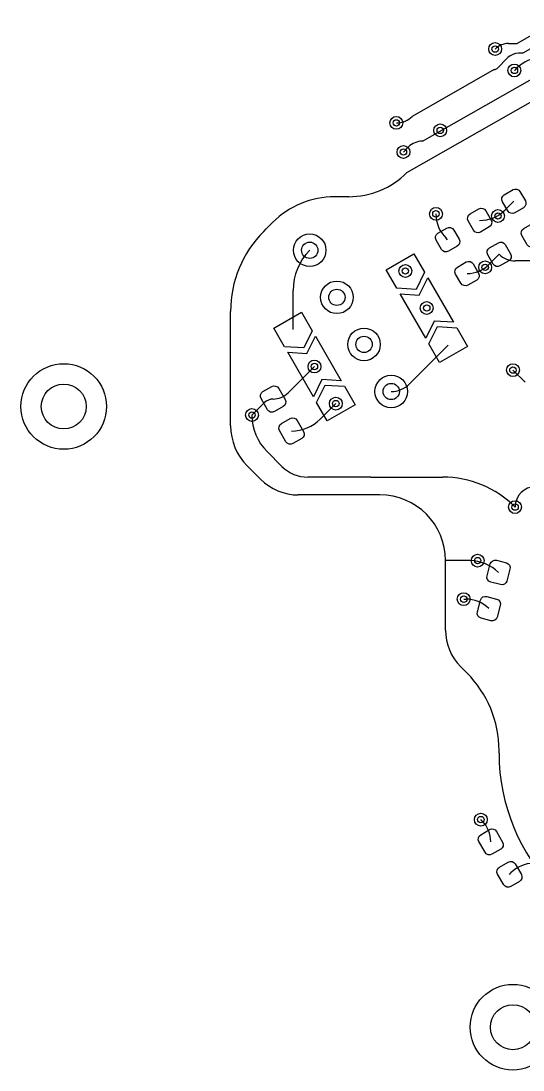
# Model space of a CAD drawing. Header units: millimetres. Extents: x -171 to 83, y -111 to 20.
# Drawn here: x -171.3 to -147.83, y -111.28 to -62.27 of the extents above; entities that cross this region are included whole.
import ezdxf

# ---------------------------------------------------------------- set-up
doc = ezdxf.new("R2010")
doc.units = ezdxf.units.MM
doc.layers.add('livello 6', color=18, linetype='Continuous', lineweight=25, true_color=0x000000)

msp = doc.modelspace()

# ---------------------------------------------------------------- linework, layer by layer
at = {"layer": 'livello 6', "color": 133, "true_color": 0x37cbcb, "flags": 128}
for points in [[(-139.9821, -58.7), (-148.1076, -63.3279)], [(-139.4985, -59.037), (-147.8309, -63.7828)], [(-152.5265, -67.8872), (-138.2985, -59.7835)], [(-153.2556, -69.3581), (-142.2769, -63.1051)], [(-148.5132, -63.3279), (-148.1076, -63.3279)], [(-149.0369, -64.4902), (-148.5302, -63.9835)], [(-147.8309, -63.7828), (-148.0456, -63.7828)], [(-149.1689, -64.5448), (-153.0055, -66.73)], [(-148.2302, -64.5835), (-148.0716, -64.4249)], [(-148.1116, -64.4649), (-148.2302, -64.5835)], [(-153.7381, -67.0335), (-153.7485, -67.0335)], [(-153.1819, -68.1587), (-153.4184, -68.3953)], [(-155.9724, -70.4835), (-156.6302, -70.4835)], [(-148.2929, -70.1523), (-148.2051, -70.1225), (-148.1126, -70.1286), (-148.0295, -70.1696), (-147.9684, -70.2392), (-147.7184, -70.6723), (-147.6886, -70.76), (-147.6947, -70.8525), (-147.7357, -70.9356), (-147.8054, -70.9967), (-148.2167, -71.2342), (-148.3045, -71.264), (-148.3969, -71.2579), (-148.4801, -71.2169), (-148.5412, -71.1473), (-148.7912, -70.7142), (-148.8209, -70.6265), (-148.8149, -70.534), (-148.7739, -70.4509), (-148.7042, -70.3898), (-148.2929, -70.1523)], [(-149.8929, -71.0523), (-149.8051, -71.0225), (-149.7126, -71.0286), (-149.6295, -71.0696), (-149.5684, -71.1392), (-149.3184, -71.5723), (-149.2886, -71.66), (-149.2947, -71.7525), (-149.3357, -71.8356), (-149.4054, -71.8967), (-149.8167, -72.1342), (-149.9045, -72.164), (-149.9969, -72.1579), (-150.0801, -72.1169), (-150.1412, -72.0473), (-150.3912, -71.6142), (-150.4209, -71.5265), (-150.4149, -71.434), (-150.3739, -71.3509), (-150.3042, -71.2898), (-149.8929, -71.0523)], [(-148.6598, -71.0983), (-148.2548, -70.6933)], [(-159.9519, -72.1052), (-159.8302, -71.9835)], [(-159.5323, -71.6856), (-159.8302, -71.9835)], [(-151.3167, -73.0342), (-151.4045, -73.064), (-151.4969, -73.0579), (-151.5801, -73.0169), (-151.6412, -72.9473), (-151.8912, -72.5142), (-151.9209, -72.4265), (-151.9149, -72.334), (-151.8739, -72.2509), (-151.8042, -72.1898), (-151.3929, -71.9523), (-151.3051, -71.9225), (-151.2126, -71.9286), (-151.1295, -71.9696), (-151.0684, -72.0392), (-150.8184, -72.4723), (-150.7886, -72.56), (-150.7947, -72.6525), (-150.8357, -72.7356), (-150.9054, -72.7967), (-151.3167, -73.0342)], [(-147.3804, -71.7328), (-147.2926, -71.703), (-147.2001, -71.7091), (-147.117, -71.7501), (-147.0559, -71.8197), (-146.8059, -72.2528), (-146.7761, -72.3405), (-146.7822, -72.433), (-146.8232, -72.5161), (-146.8929, -72.5772), (-147.3042, -72.8147), (-147.392, -72.8445), (-147.4844, -72.8384), (-147.5676, -72.7974), (-147.6287, -72.7278), (-147.8787, -72.2947), (-147.9084, -72.207), (-147.9024, -72.1145), (-147.8614, -72.0314), (-147.7917, -71.9703), (-147.3804, -71.7328)], [(-151.3548, -72.4933), (-151.4276, -72.4204)], [(-148.9804, -72.6328), (-148.8926, -72.603), (-148.8001, -72.6091), (-148.717, -72.6501), (-148.6559, -72.7197), (-148.4059, -73.1528), (-148.3761, -73.2405), (-148.3822, -73.333), (-148.4232, -73.4161), (-148.4929, -73.4772), (-148.9042, -73.7147), (-148.992, -73.7445), (-149.0844, -73.7384), (-149.1676, -73.6974), (-149.2287, -73.6278), (-149.4787, -73.1947), (-149.5084, -73.107), (-149.5024, -73.0145), (-149.4614, -72.9314), (-149.3917, -72.8703), (-148.9804, -72.6328)], [(-152.8281, -74.8176), (-153.7276, -74.7596), (-154.2276, -73.8936), (-152.9286, -73.1436), (-152.4286, -74.0096), (-152.8281, -74.8176)], [(-150.4042, -74.6147), (-150.492, -74.6445), (-150.5844, -74.6384), (-150.6676, -74.5974), (-150.7287, -74.5278), (-150.9787, -74.0947), (-151.0084, -74.007), (-151.0024, -73.9145), (-150.9614, -73.8314), (-150.8917, -73.7703), (-150.4804, -73.5328), (-150.3926, -73.503), (-150.3001, -73.5091), (-150.217, -73.5501), (-150.1559, -73.6197), (-149.9059, -74.0528), (-149.8761, -74.1405), (-149.8822, -74.233), (-149.9232, -74.3161), (-149.9929, -74.3772), (-150.4042, -74.6147)], [(-148.9423, -73.1737), (-149.418, -73.6495)], [(-146.5985, -73.4835), (-148.1945, -73.4835)], [(-152.6781, -75.0774), (-152.2786, -74.2694), (-151.0786, -76.3479), (-151.9781, -76.2899), (-152.3776, -77.0979), (-153.5776, -75.0194), (-152.6781, -75.0774)], [(-158.5781, -76.6836), (-158.5781, -74.8618)], [(-161.4985, -81.1835), (-161.4985, -75.8391)], [(-158.0781, -77.5497), (-158.9776, -77.4917), (-159.4776, -76.6256), (-158.1786, -75.8756), (-157.6786, -76.7417), (-158.0781, -77.5497)], [(-151.8281, -76.5497), (-150.9286, -76.6077), (-150.4286, -77.4737), (-151.7276, -78.2237), (-152.2276, -77.3577), (-151.8281, -76.5497)], [(-157.2281, -79.0219), (-157.6276, -79.8299), (-158.8276, -77.7515), (-157.9281, -77.8095), (-157.5286, -77.0015), (-156.3286, -79.0799), (-157.2281, -79.0219)], [(-151.3281, -77.4157), (-153.1454, -79.233)], [(-158.809, -79.6466), (-157.5781, -78.4157)], [(-147.7278, -79.1542), (-148.2985, -78.5835)], [(-159.4463, -80.5209), (-159.534, -80.5507), (-159.6265, -80.5447), (-159.7096, -80.5037), (-159.7707, -80.434), (-160.0707, -79.9144), (-160.1005, -79.8266), (-160.0944, -79.7342), (-160.0535, -79.6511), (-159.9838, -79.59), (-159.5724, -79.3525), (-159.4847, -79.3227), (-159.3922, -79.3287), (-159.3091, -79.3697), (-159.248, -79.4394), (-158.948, -79.959), (-158.9182, -80.0468), (-158.9243, -80.1392), (-158.9653, -80.2223), (-159.0349, -80.2834), (-159.4463, -80.5209)], [(-157.0781, -79.2817), (-156.1786, -79.3397), (-155.6786, -80.2058), (-156.9776, -80.9558), (-157.4776, -80.0897), (-157.0781, -79.2817)], [(-160.4985, -80.6835), (-159.9231, -80.1081)], [(-157.3052, -80.8749), (-156.5781, -80.1477)], [(-158.5838, -82.0148), (-158.6715, -82.0446), (-158.764, -82.0386), (-158.8471, -81.9976), (-158.9082, -81.9279), (-159.2082, -81.4083), (-159.238, -81.3205), (-159.2319, -81.2281), (-159.191, -81.145), (-159.1213, -81.0839), (-158.7099, -80.8464), (-158.6222, -80.8166), (-158.5297, -80.8226), (-158.4466, -80.8636), (-158.3855, -80.9333), (-158.0855, -81.4529), (-158.0557, -81.5407), (-158.0618, -81.6331), (-158.1028, -81.7162), (-158.1724, -81.7773), (-158.5838, -82.0148)], [(-159.0985, -83.0835), (-159.7914, -82.3906)], [(-160.0985, -83.6835), (-160.7207, -83.0613)], [(-154.9429, -83.5835), (-157.8914, -83.5835)], [(-154.9429, -83.5835), (-153.0814, -83.5835)], [(-153.0814, -83.5835), (-151.5784, -83.5835)], [(-154.5166, -84.4154), (-158.3315, -84.4154)], [(-150.3115, -87.4835), (-151.4485, -87.4835)], [(-151.4485, -90.7335), (-151.4485, -87.4835)], [(-149.3374, -88.484), (-149.4205, -88.443), (-149.4816, -88.3733), (-149.5114, -88.2855), (-149.5053, -88.1931), (-149.3565, -87.6377), (-149.3155, -87.5546), (-149.2458, -87.4935), (-149.1581, -87.4637), (-149.0656, -87.4697), (-148.6068, -87.5927), (-148.5237, -87.6337), (-148.4626, -87.7033), (-148.4328, -87.7911), (-148.4389, -87.8836), (-148.5877, -88.439), (-148.6287, -88.5221), (-148.6983, -88.5832), (-148.7861, -88.613), (-148.8786, -88.6069), (-149.3374, -88.484)], [(-149.7903, -90.1743), (-149.8734, -90.1333), (-149.9345, -90.0637), (-149.9643, -89.9759), (-149.9582, -89.8835), (-149.8094, -89.328), (-149.7684, -89.2449), (-149.6988, -89.1838), (-149.611, -89.154), (-149.5185, -89.1601), (-149.0597, -89.283), (-148.9766, -89.324), (-148.9155, -89.3937), (-148.8857, -89.4815), (-148.8918, -89.5739), (-149.0406, -90.1293), (-149.0816, -90.2124), (-149.1513, -90.2735), (-149.239, -90.3033), (-149.3315, -90.2973), (-149.7903, -90.1743)], [(-150.5985, -89.2835), (-150.4998, -89.2835)], [(-150.4485, -92.7335), (-150.7414, -92.4406)], [(-148.9485, -96.4835), (-148.9485, -96.3548)], [(-149.746, -99.6361), (-149.7985, -99.5835)], [(-149.3929, -100.0523), (-149.3051, -100.0225), (-149.2126, -100.0286), (-149.1295, -100.0696), (-149.0684, -100.1392), (-148.7809, -100.6372), (-148.7511, -100.725), (-148.7572, -100.8174), (-148.7982, -100.9005), (-148.8679, -100.9616), (-149.2792, -101.1991), (-149.367, -101.2289), (-149.4594, -101.2229), (-149.5426, -101.1819), (-149.6037, -101.1122), (-149.8912, -100.6142), (-149.9209, -100.5265), (-149.9149, -100.434), (-149.8739, -100.3509), (-149.8042, -100.2898), (-149.3929, -100.0523)], [(-148.5179, -101.5679), (-148.4301, -101.5381), (-148.3376, -101.5441), (-148.2545, -101.5851), (-148.1934, -101.6548), (-147.9059, -102.1528), (-147.8761, -102.2405), (-147.8822, -102.333), (-147.9232, -102.4161), (-147.9929, -102.4772), (-148.4042, -102.7147), (-148.492, -102.7445), (-148.5844, -102.7384), (-148.6676, -102.6974), (-148.7287, -102.6278), (-149.0162, -102.1298), (-149.0459, -102.042), (-149.0399, -101.9496), (-148.9989, -101.8665), (-148.9292, -101.8054), (-148.5179, -101.5679)], [(-148.461, -102.1413), (-148.3764, -102.0567)]]:
    msp.add_lwpolyline(points, dxfattribs=at)
for points in [[(-148.5132, -63.3279, 0.19890864), (-149.1302, -63.5835)], [(-148.0456, -63.7828, 0.19891675), (-148.5302, -63.9835)], [(-147.0065, -64.0072, 0.19891563), (-148.1116, -64.4649)], [(-149.1689, -64.5449, 0.19889864), (-149.0369, -64.4902)], [(-153.7381, -67.0335, 0.19890747), (-153.0055, -66.73)], [(-152.5265, -67.8872, 0.19890953), (-153.1819, -68.1587)], [(-155.9724, -70.4835, 0.19891056), (-153.2556, -69.3581)], [(-156.6302, -70.4835, 0.19891208), (-159.5323, -71.6856)], [(-151.8986, -71.2835, 0.19890697), (-151.4276, -72.4204)], [(-149.8548, -71.5933, 0.19891143), (-148.6598, -71.0983)], [(-159.9519, -72.1052, 0.19891302), (-161.4985, -75.8391)], [(-157.8002, -72.9838, 0.19891209), (-158.5781, -74.8618)], [(-148.9423, -73.1738, 0.19889699), (-148.1945, -73.4835)], [(-150.4423, -74.0737, 0.19891824), (-149.418, -73.6495)], [(-153.9902, -79.5829, 0.19889684), (-153.1454, -79.233)], [(-159.5094, -79.9367, 0.19893576), (-158.809, -79.6466)], [(-159.5094, -79.9367, 0.19886825), (-159.9231, -80.1081)], [(-160.4985, -80.6835, 0.19891254), (-159.7914, -82.3906)], [(-161.4985, -81.1835, 0.19891278), (-160.7207, -83.0613)], [(-158.6469, -81.4306, 0.19892657), (-157.3052, -80.8749)], [(-159.0985, -83.0835, 0.19891219), (-157.8914, -83.5835)], [(-160.0986, -83.6835, 0.19891481), (-158.3315, -84.4154)], [(-148.1985, -84.9835, 0.19891238), (-151.5784, -83.5835)], [(-147.2418, -84.0268, 0.41421356), (-148.1985, -84.9835)], [(-151.4485, -87.4835, 0.41421356), (-154.5166, -84.4154)], [(-148.9721, -88.0383, 0.19890087), (-150.3115, -87.4835)], [(-149.425, -89.7287, 0.19891214), (-150.4998, -89.2835)], [(-151.4485, -90.7335, 0.19891254), (-150.7414, -92.4406)], [(-148.9486, -96.3548, 0.19891009), (-150.4485, -92.7335)], [(-148.9485, -96.4835, 0.19891321), (-146.2969, -102.8852)], [(-149.3361, -100.6257, 0.19891281), (-149.746, -99.6361)], [(-147.3441, -101.6291, 0.19891183), (-148.3764, -102.0567)]]:
    msp.add_lwpolyline(points, format="xyb", dxfattribs=at)
at = {"layer": 'livello 6', "color": 250, "true_color": 0x121212}
for centre, radius in [((-149.1302, -63.5835), 0.3), ((-148.2302, -64.5835), 0.3), ((-153.7485, -67.0335), 0.3), ((-151.6985, -67.3835), 0.3), ((-153.4184, -68.3953), 0.3), ((-151.8985, -71.2835), 0.3), ((-148.9985, -71.3835), 0.3), ((-149.5985, -73.7835), 0.3), ((-153.3281, -73.9516), 0.3), ((-152.3281, -75.6836), 0.3), ((-169.2985, -80.2835), 2), ((-157.5781, -78.4157), 0.3), ((-148.2985, -78.5835), 0.3), ((-156.5781, -80.1477), 0.3), ((-160.4985, -80.6835), 0.3), ((-148.1985, -84.9835), 0.3), ((-149.9485, -87.4835), 0.3), ((-150.5985, -89.2835), 0.3), ((-149.7985, -99.5835), 0.3), ((-148.2985, -109.2835), 2)]:
    msp.add_circle(centre, radius, dxfattribs=at)
at = {"layer": 'livello 6', "color": 18, "true_color": 0x000000}
for centre, radius in [((-149.1302, -63.5835), 0.15), ((-148.2302, -64.5835), 0.15), ((-153.7485, -67.0335), 0.15), ((-151.6985, -67.3835), 0.15), ((-153.4184, -68.3953), 0.15), ((-151.8985, -71.2835), 0.15), ((-148.9985, -71.3835), 0.15), ((-157.8002, -72.9838), 0.381), ((-153.3281, -73.9516), 0.15), ((-149.5985, -73.7835), 0.15), ((-156.5302, -75.1835), 0.381), ((-152.3281, -75.6836), 0.15), ((-155.2602, -77.3832), 0.381), ((-157.5781, -78.4157), 0.15), ((-148.2985, -78.5835), 0.15), ((-169.2985, -80.2835), 1.05), ((-153.9902, -79.5829), 0.381), ((-156.5781, -80.1477), 0.15), ((-160.4985, -80.6835), 0.15), ((-148.1985, -84.9835), 0.15), ((-149.9485, -87.4835), 0.15), ((-150.5985, -89.2835), 0.15), ((-149.7985, -99.5835), 0.15), ((-148.2985, -109.2835), 1.05)]:
    msp.add_circle(centre, radius, dxfattribs=at)
at = {"layer": 'livello 6', "color": 133, "true_color": 0x37cbcb}
for centre in [(-157.8002, -72.9838), (-156.5302, -75.1835), (-155.2602, -77.3832), (-153.9902, -79.5829)]:
    msp.add_circle(centre, 0.762, dxfattribs=at)

doc.saveas('drawing.dxf')
